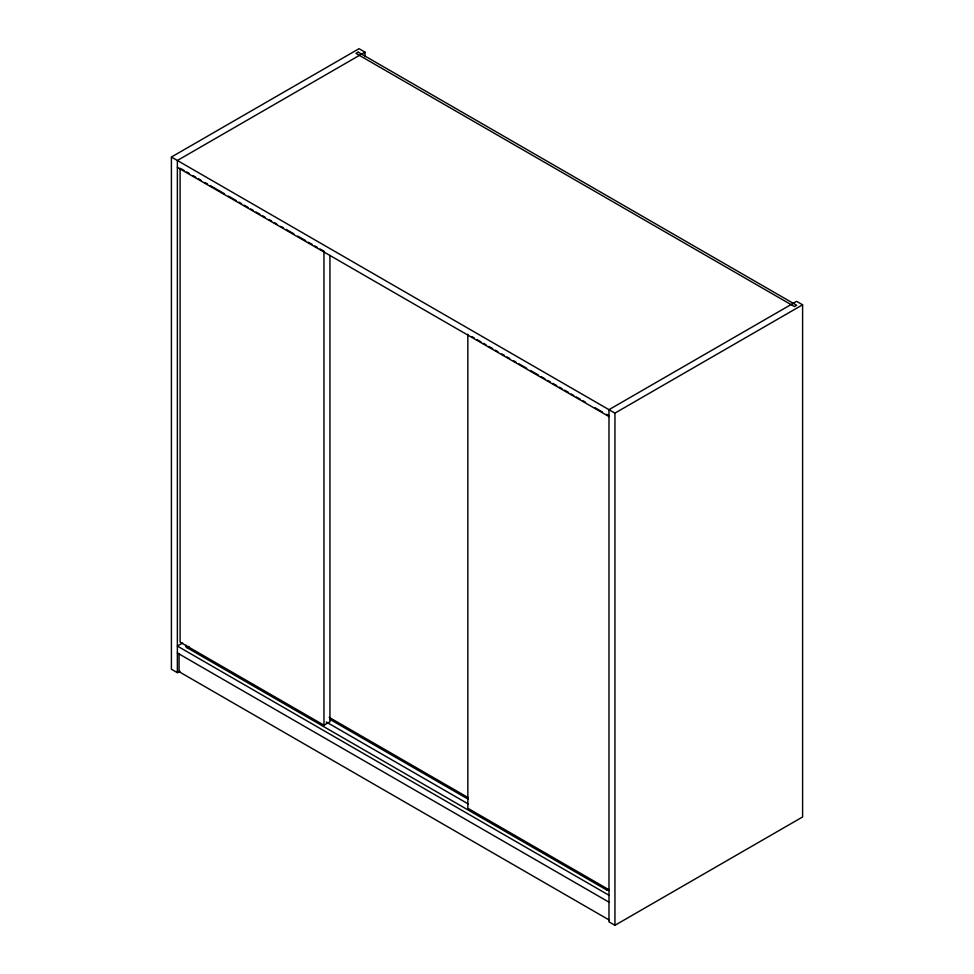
<?xml version="1.0" encoding="UTF-8"?>
<svg xmlns="http://www.w3.org/2000/svg" width="974" height="974" viewBox="0 0 974 974"><rect width="100%" height="100%" fill="white"/><g stroke="black" fill="none" stroke-linecap="round" stroke-linejoin="round"><path stroke-width="1.46" d="M179.995 671.147L177.365 672.669L171.4 669.211L171.4 157.045L359.053 48.7L365.019 52.146L365.019 56.711M365.019 52.146L177.365 160.491L177.365 672.669M182.601 643.047L177.365 646.066L608.981 895.264M185.985 645.299A3.738 2.155 0 0 0 186.838 647.6L188.944 646.371M171.4 157.045L614.947 413.122L802.6 304.789L802.6 816.955L614.947 925.3L608.981 921.854L608.981 409.677L796.635 301.331L802.6 304.789M180.093 168.173L180.093 642.134L323.965 725.192L329.942 721.746L329.942 255.383M186.838 647.6L606.327 889.798L608.446 888.568M181.407 168.928L184.013 170.438M186.631 171.948L189.248 173.457M193.169 175.722L195.786 177.231M198.404 178.741L201.021 180.251M204.942 182.515L207.559 184.025M210.177 185.535L224.568 193.85M228.488 196.115L236.341 200.644M238.947 202.154L241.564 203.663M244.182 205.173L248.102 207.438M250.72 208.947L253.337 210.457M255.955 211.967L259.875 214.231M262.493 215.741L265.111 217.251M269.031 219.515L271.649 221.025M274.266 222.547L276.884 224.057M280.804 226.321L283.422 227.831M286.039 229.34L293.88 233.87M297.813 236.134L305.653 240.663M308.271 242.173L312.191 244.437M314.809 245.947L317.427 247.457M320.044 248.967L323.965 251.231L323.965 725.192M471.757 336.566L474.375 338.075M476.992 339.585L480.913 341.85M483.53 343.359L486.148 344.869M488.765 346.379L492.686 348.643M495.303 350.153L497.921 351.663M501.841 353.927L504.459 355.437M507.077 356.947L509.694 358.456M513.615 360.733L516.232 362.243M518.85 363.752L526.691 368.282M530.611 370.546L538.464 375.075M541.081 376.585L545.002 378.849M547.619 380.359L550.237 381.869M552.855 383.379L556.775 385.643M559.393 387.153L562.01 388.663M564.628 390.172L568.548 392.437M571.166 393.959L573.771 395.468M576.389 396.978L580.321 399.243M582.927 400.752L585.544 402.262M594.7 407.546L602.553 412.075M606.473 414.34L609.091 415.849M177.365 167.382L608.981 416.568M329.151 717.351L468.287 797.682M330.223 719.543L468.165 799.179M326.253 721.99L468.287 803.988M609.091 889.81L467.837 808.262L467.837 334.301M177.365 652.97L608.981 902.155M609.371 920.113L179.07 671.683L179.07 653.493M614.947 413.122L614.947 925.3M609.176 890.419A3.738 2.155 0 0 1 606.327 889.798M358.201 52.146L355.985 53.424L794.419 306.554L796.635 305.276L358.201 52.146"/></g></svg>
